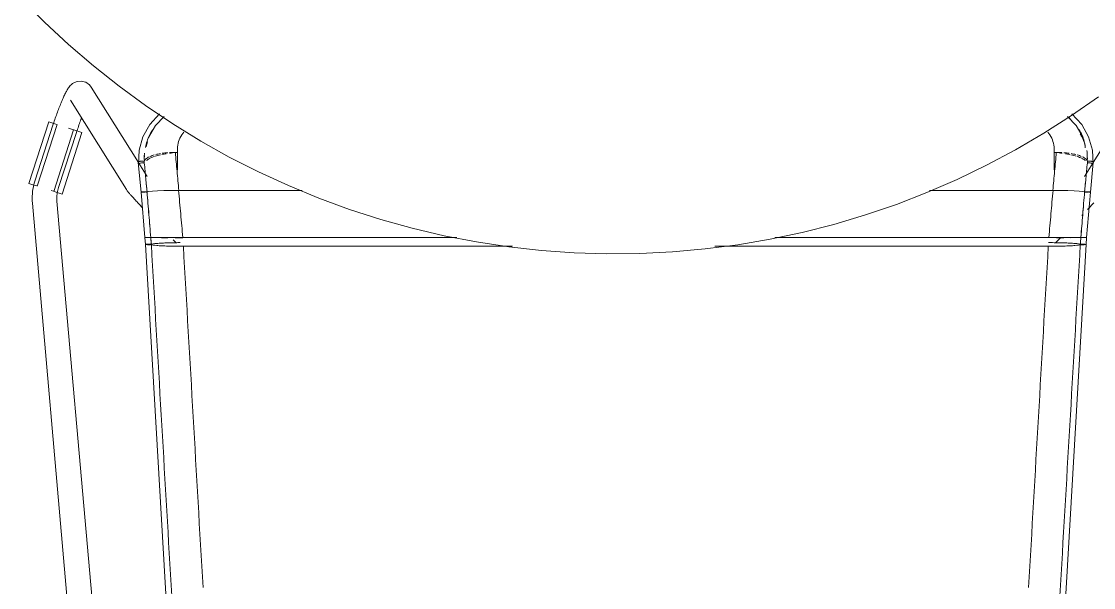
# Model space of a CAD drawing. Header units: millimetres. Extents: x 155927 to 326028, y -36033 to 97293.
# Drawn here: x 227416 to 227939, y 11742 to 12019 of the extents above; entities that cross this region are included whole.
import ezdxf

# ---------------------------------------------------------------- set-up
doc = ezdxf.new("R2010")
doc.units = ezdxf.units.MM
doc.header["$MEASUREMENT"] = 0
doc.layers.add('I-FURN', color=8, linetype='CONTINUOUS', lineweight=9)

msp = doc.modelspace()

# ---------------------------------------------------------------- linework, layer by layer
at = {"layer": 'I-FURN'}
for p, q in [((227416.45, 12029.59), (227427.7, 12018.22)), ((227427.7, 12018.22), (227439.4, 12007.3)), ((227439.4, 12007.3), (227451.52, 11996.86)), ((227451.52, 11996.86), (227464.06, 11986.92)), ((227439.91, 11986.79), (227439.6, 11986.39)), ((227440.28, 11987.22), (227439.91, 11986.79)), ((227440.74, 11987.68), (227440.28, 11987.22)), ((227441.37, 11988.2), (227440.74, 11987.68)), ((227442.28, 11988.77), (227441.37, 11988.2)), ((227443.66, 11989.29), (227442.28, 11988.77)), ((227445.64, 11989.46), (227443.66, 11989.29)), ((227447.86, 11988.88), (227445.64, 11989.46)), ((227449.6, 11987.65), (227447.86, 11988.88)), ((227449.6, 11987.65), (227450.49, 11986.53)), ((227464.06, 11986.92), (227476.98, 11977.48)), ((227436.97, 11981.61), (227436.73, 11981.08)), ((227437.2, 11982.12), (227436.97, 11981.61)), ((227437.44, 11982.61), (227437.2, 11982.12)), ((227437.67, 11983.09), (227437.44, 11982.61)), ((227437.9, 11983.54), (227437.67, 11983.09)), ((227438.12, 11983.98), (227437.9, 11983.54)), ((227438.35, 11984.41), (227438.12, 11983.98)), ((227438.58, 11984.82), (227438.35, 11984.41)), ((227438.82, 11985.22), (227438.58, 11984.82)), ((227439.06, 11985.61), (227438.82, 11985.22)), ((227439.32, 11986), (227439.06, 11985.61)), ((227439.6, 11986.39), (227439.32, 11986)), ((227473.52, 11949.76), (227450.49, 11986.53)), ((227928.66, 11972.6), (227941.78, 11981.76)), ((227962.28, 11986.53), (227939.24, 11949.76)), ((227434.75, 11976.27), (227434.5, 11975.61)), ((227435, 11976.93), (227434.75, 11976.27)), ((227435.26, 11977.57), (227435, 11976.93)), ((227435.51, 11978.19), (227435.26, 11977.57)), ((227435.75, 11978.8), (227435.51, 11978.19)), ((227436, 11979.4), (227435.75, 11978.8)), ((227436.25, 11979.98), (227436, 11979.4)), ((227436.49, 11980.54), (227436.25, 11979.98)), ((227436.73, 11981.08), (227436.49, 11980.54)), ((227440.32, 11980.16), (227467.63, 11936.57)), ((227476.98, 11977.48), (227490.26, 11968.57)), ((227432.97, 11971.4), (227432.72, 11970.67)), ((227433.22, 11972.12), (227432.97, 11971.4)), ((227433.48, 11972.84), (227433.22, 11972.12)), ((227433.73, 11973.54), (227433.48, 11972.84)), ((227433.99, 11974.24), (227433.73, 11973.54)), ((227434.24, 11974.93), (227433.99, 11974.24)), ((227434.5, 11975.61), (227434.24, 11974.93)), ((227445.69, 11971.27), (227445.45, 11970.65)), ((227479.13, 11968.34), (227483.87, 11973.5)), ((227481.81, 11967.76), (227486.08, 11972.23)), ((227915.19, 11963.98), (227928.66, 11972.6)), ((227930.96, 11967.76), (227926.69, 11972.23)), ((227933.64, 11968.34), (227928.9, 11973.5)), ((227420.12, 11939.55), (227429.81, 11969.56)), ((227431.83, 11968.01), (227423.12, 11941.19)), ((227424.16, 11938.25), (227433.85, 11968.26)), ((227429.81, 11969.56), (227431.76, 11968.93)), ((227431.76, 11968.93), (227433.73, 11968.29)), ((227431.98, 11968.46), (227431.83, 11968.01)), ((227432.22, 11969.2), (227431.98, 11968.46)), ((227432.47, 11969.94), (227432.22, 11969.2)), ((227432.72, 11970.67), (227432.47, 11969.94)), ((227441.82, 11965.68), (227439.34, 11966.48)), ((227443.81, 11966.01), (227443.58, 11965.32)), ((227444.04, 11966.69), (227443.81, 11966.01)), ((227444.28, 11967.37), (227444.04, 11966.69)), ((227444.51, 11968.04), (227444.28, 11967.37)), ((227444.75, 11968.71), (227444.51, 11968.04)), ((227444.98, 11969.37), (227444.75, 11968.71)), ((227445.22, 11970.01), (227444.98, 11969.37)), ((227445.45, 11970.65), (227445.22, 11970.01)), ((227475.74, 11962.33), (227479.13, 11968.34)), ((227478.44, 11961.93), (227481.81, 11967.76)), ((227490.26, 11968.57), (227503.9, 11960.2)), ((227934.32, 11961.93), (227930.96, 11967.76)), ((227937.03, 11962.33), (227933.64, 11968.34)), ((227441.92, 11965.65), (227432.23, 11935.64)), ((227434.53, 11937.49), (227443.24, 11964.3)), ((227436.27, 11934.34), (227445.96, 11964.35)), ((227442.04, 11965.61), (227444.01, 11964.98)), ((227443.35, 11964.63), (227443.24, 11964.3)), ((227443.58, 11965.32), (227443.35, 11964.63)), ((227444.01, 11964.98), (227445.96, 11964.35)), ((227473.86, 11955.81), (227475.74, 11962.33)), ((227901.38, 11955.9), (227915.19, 11963.98)), ((227938.91, 11955.81), (227937.03, 11962.33)), ((227473.58, 11948.91), (227473.86, 11955.81)), ((227492.52, 11955.93), (227492.52, 11946.18)), ((227503.9, 11960.2), (227517.85, 11952.37)), ((227887.25, 11948.39), (227901.38, 11955.9)), ((227920.25, 11946.18), (227920.25, 11955.93)), ((227939.19, 11948.91), (227938.91, 11955.81)), ((227491.53, 11954.69), (227492.57, 11954.69)), ((227517.85, 11952.37), (227532.11, 11945.12)), ((227920.19, 11954.69), (227921.24, 11954.69)), ((227473.45, 11949.8), (227474.88, 11935.31)), ((227477.8, 11942.95), (227473.76, 11949.39)), ((227532.11, 11945.12), (227546.65, 11938.44)), ((227872.84, 11941.44), (227887.25, 11948.39)), ((227939.01, 11949.39), (227934.97, 11942.95)), ((227939.31, 11949.8), (227937.89, 11935.31)), ((227422.07, 11938.92), (227420.12, 11939.55)), ((227422.79, 11940.1), (227422.5, 11939)), ((227423.12, 11941.19), (227422.79, 11940.1)), ((227858.16, 11935.07), (227872.84, 11941.44)), ((227421.8, 11934.49), (227421.74, 11933.35)), ((227421.91, 11935.62), (227421.8, 11934.49)), ((227422.06, 11936.75), (227421.91, 11935.62)), ((227422.26, 11937.88), (227422.06, 11936.75)), ((227424.04, 11938.29), (227422.07, 11938.92)), ((227422.5, 11939), (227422.26, 11937.88)), ((227432.13, 11935.68), (227430.97, 11936.05)), ((227434.32, 11934.97), (227432.35, 11935.61)), ((227433.83, 11934.23), (227433.91, 11934.88)), ((227433.91, 11934.88), (227434.03, 11935.54)), ((227434.03, 11935.54), (227434.17, 11936.18)), ((227434.17, 11936.18), (227434.33, 11936.82)), ((227436.27, 11934.34), (227434.32, 11934.97)), ((227434.33, 11936.82), (227434.52, 11937.46)), ((227434.52, 11937.46), (227434.53, 11937.49)), ((227467.63, 11936.57), (227467.84, 11936.25)), ((227467.84, 11936.25), (227468.03, 11935.99)), ((227468.03, 11935.99), (227468.2, 11935.76)), ((227468.2, 11935.76), (227468.37, 11935.54)), ((227468.37, 11935.54), (227468.55, 11935.32)), ((227468.55, 11935.32), (227468.74, 11935.09)), ((227468.74, 11935.09), (227468.94, 11934.85)), ((227468.94, 11934.85), (227469.16, 11934.6)), ((227469.16, 11934.6), (227469.39, 11934.33)), ((227469.39, 11934.33), (227469.63, 11934.05)), ((227474.88, 11935.31), (227474.95, 11935.33)), ((227474.94, 11935.33), (227474.88, 11935.31)), ((227474.88, 11935.31), (227476.7, 11913.11)), ((227474.88, 11935.31), (227474.94, 11935.28)), ((227474.94, 11935.28), (227474.88, 11935.31)), ((227475.13, 11935.36), (227474.94, 11935.33)), ((227474.94, 11935.28), (227475.13, 11935.26)), ((227475.13, 11935.26), (227474.94, 11935.28)), ((227475.43, 11935.38), (227475.13, 11935.36)), ((227475.13, 11935.26), (227475.42, 11935.24)), ((227475.42, 11935.24), (227475.13, 11935.26)), ((227475.14, 11935.36), (227475.43, 11935.38)), ((227475.42, 11935.24), (227475.8, 11935.22)), ((227475.8, 11935.22), (227475.42, 11935.24)), ((227475.81, 11935.4), (227475.43, 11935.38)), ((227475.43, 11935.38), (227475.82, 11935.4)), ((227475.8, 11935.22), (227476.25, 11935.21)), ((227476.26, 11935.21), (227475.8, 11935.22)), ((227476.27, 11935.41), (227475.81, 11935.4)), ((227475.82, 11935.4), (227476.27, 11935.41)), ((227476.25, 11935.21), (227476.74, 11935.2)), ((227476.75, 11935.2), (227476.26, 11935.21)), ((227476.76, 11935.41), (227476.27, 11935.41)), ((227476.27, 11935.41), (227476.76, 11935.41)), ((227477.25, 11935.41), (227476.76, 11935.41)), ((227476.76, 11935.41), (227477.26, 11935.41)), ((227477.24, 11935.21), (227477.71, 11935.21)), ((227477.72, 11935.21), (227477.24, 11935.21)), ((227477.73, 11935.4), (227477.25, 11935.41)), ((227477.26, 11935.41), (227477.73, 11935.4)), ((227477.73, 11935.4), (227478.61, 11935.59)), ((227478.62, 11935.59), (227477.73, 11935.4)), ((227478.62, 11935.59), (227480.33, 11935.77)), ((227480.35, 11935.77), (227478.62, 11935.59)), ((227480.35, 11935.77), (227482.79, 11935.92)), ((227482.83, 11935.92), (227480.35, 11935.77)), ((227482.83, 11935.92), (227485.86, 11936.04)), ((227485.93, 11936.04), (227482.83, 11935.92)), ((227485.93, 11936.04), (227489.37, 11936.11)), ((227489.37, 11936.11), (227485.93, 11936.04)), ((227493.23, 11936.14), (227489.46, 11936.11)), ((227489.46, 11936.11), (227493.1, 11936.14)), ((227553.34, 11936.14), (227493.23, 11936.14)), ((227493.23, 11936.14), (227553.34, 11936.14)), ((227546.65, 11938.44), (227561.44, 11932.34)), ((227843.24, 11929.3), (227858.16, 11935.07)), ((227919.54, 11936.14), (227859.43, 11936.14)), ((227859.43, 11936.14), (227919.66, 11936.14)), ((227923.3, 11936.11), (227919.54, 11936.14)), ((227919.66, 11936.14), (227923.31, 11936.11)), ((227923.4, 11936.11), (227926.84, 11936.04)), ((227926.84, 11936.04), (227923.4, 11936.11)), ((227929.94, 11935.92), (227926.84, 11936.04)), ((227926.9, 11936.04), (227929.94, 11935.92)), ((227932.41, 11935.77), (227929.94, 11935.92)), ((227929.98, 11935.92), (227932.42, 11935.77)), ((227934.15, 11935.59), (227932.41, 11935.77)), ((227932.43, 11935.77), (227934.15, 11935.59)), ((227934.15, 11935.59), (227935.04, 11935.4)), ((227935.04, 11935.4), (227934.15, 11935.59)), ((227935.51, 11935.41), (227935.04, 11935.4)), ((227935.04, 11935.4), (227935.51, 11935.41)), ((227935.05, 11935.21), (227935.53, 11935.21)), ((227935.52, 11935.21), (227935.05, 11935.21)), ((227936.01, 11935.41), (227935.51, 11935.41)), ((227935.51, 11935.41), (227936, 11935.41)), ((227936.02, 11935.2), (227935.52, 11935.21)), ((227935.53, 11935.21), (227936.02, 11935.2)), ((227936, 11935.41), (227936.5, 11935.41)), ((227936.5, 11935.41), (227936.01, 11935.41)), ((227936.02, 11935.2), (227936.51, 11935.21)), ((227936.51, 11935.21), (227936.02, 11935.2)), ((227937.89, 11935.31), (227936.06, 11913.11)), ((227936.95, 11935.4), (227936.5, 11935.41)), ((227936.5, 11935.41), (227936.95, 11935.4)), ((227936.51, 11935.21), (227936.97, 11935.22)), ((227936.96, 11935.22), (227936.51, 11935.21)), ((227937.34, 11935.38), (227936.95, 11935.4)), ((227936.95, 11935.4), (227937.33, 11935.38)), ((227937.33, 11935.38), (227937.63, 11935.36)), ((227937.63, 11935.36), (227937.34, 11935.38)), ((227937.64, 11935.26), (227937.34, 11935.24)), ((227937.35, 11935.24), (227937.64, 11935.26)), ((227937.82, 11935.33), (227937.63, 11935.36)), ((227937.64, 11935.26), (227937.83, 11935.28)), ((227937.82, 11935.28), (227937.64, 11935.26)), ((227937.82, 11935.33), (227937.89, 11935.31)), ((227937.89, 11935.31), (227937.82, 11935.33)), ((227937.89, 11935.31), (227937.82, 11935.28)), ((227937.83, 11935.28), (227937.89, 11935.31)), ((227421.74, 11933.35), (227421.72, 11932.2)), ((227421.72, 11932.2), (227421.75, 11931.06)), ((227421.75, 11931.06), (227421.83, 11929.92)), ((227421.83, 11929.92), (227421.83, 11929.87)), ((227421.83, 11929.87), (227460.78, 11486.55)), ((227433.72, 11932.24), (227433.73, 11932.91)), ((227433.74, 11931.58), (227433.72, 11932.24)), ((227433.73, 11932.91), (227433.77, 11933.57)), ((227433.79, 11930.92), (227433.74, 11931.58)), ((227433.77, 11933.57), (227433.83, 11934.23)), ((227471.08, 11506.42), (227433.79, 11930.92)), ((227469.63, 11934.05), (227469.89, 11933.75)), ((227469.89, 11933.75), (227470.16, 11933.45)), ((227470.16, 11933.45), (227470.45, 11933.12)), ((227470.45, 11933.12), (227470.75, 11932.79)), ((227470.75, 11932.79), (227471.07, 11932.44)), ((227471.07, 11932.44), (227471.39, 11932.07)), ((227471.39, 11932.07), (227471.74, 11931.69)), ((227471.74, 11931.69), (227472.09, 11931.3)), ((227472.09, 11931.3), (227472.46, 11930.9)), ((227472.46, 11930.9), (227472.84, 11930.49)), ((227472.84, 11930.49), (227473.23, 11930.06)), ((227473.23, 11930.06), (227473.64, 11929.63)), ((227473.64, 11929.63), (227474.05, 11929.18)), ((227474.05, 11929.18), (227474.47, 11928.73)), ((227561.44, 11932.34), (227576.47, 11926.84)), ((227828.1, 11924.13), (227843.24, 11929.3)), ((227938.72, 11929.18), (227938.29, 11928.73)), ((227939.13, 11929.63), (227938.72, 11929.18)), ((227939.53, 11930.06), (227939.13, 11929.63)), ((227474.47, 11928.73), (227474.91, 11928.27)), ((227474.91, 11928.27), (227475.35, 11927.8)), ((227576.47, 11926.84), (227591.7, 11921.95)), ((227812.77, 11919.56), (227828.1, 11924.13)), ((227934.16, 11924.35), (227933.68, 11923.84)), ((227936.97, 11927.32), (227936.52, 11926.84)), ((227937.42, 11927.8), (227936.97, 11927.32)), ((227937.86, 11928.27), (227937.42, 11927.8)), ((227938.29, 11928.73), (227937.86, 11928.27)), ((227591.7, 11921.95), (227607.11, 11917.67)), ((227797.26, 11915.62), (227812.77, 11919.56)), ((227607.11, 11917.67), (227622.69, 11914.01)), ((227622.69, 11914.01), (227638.4, 11910.98)), ((227781.61, 11912.3), (227797.26, 11915.62)), ((227476.77, 11913.11), (227476.7, 11913.11)), ((227476.7, 11913.11), (227476.77, 11913.1)), ((227476.97, 11909.75), (227476.71, 11913.11)), ((227476.77, 11913.1), (227476.71, 11913.11)), ((227476.71, 11913.11), (227476.77, 11913.11)), ((227476.96, 11913.11), (227477.25, 11913.11)), ((227477.25, 11913.11), (227476.96, 11913.11)), ((227477.05, 11909.78), (227476.98, 11909.75)), ((227476.98, 11909.75), (227496.27, 11577.84)), ((227476.98, 11909.75), (227477.04, 11909.72)), ((227477.04, 11909.72), (227477.23, 11909.69)), ((227477.24, 11909.8), (227477.05, 11909.78)), ((227477.23, 11909.69), (227477.52, 11909.67)), ((227477.53, 11909.82), (227477.24, 11909.8)), ((227477.25, 11913.11), (227477.64, 11913.11)), ((227477.63, 11913.11), (227477.25, 11913.11)), ((227477.25, 11913.1), (227477.64, 11913.1)), ((227477.64, 11913.1), (227477.26, 11913.1)), ((227477.52, 11909.67), (227477.91, 11909.65)), ((227477.91, 11909.84), (227477.53, 11909.82)), ((227478.08, 11913.11), (227477.63, 11913.11)), ((227477.64, 11913.11), (227478.09, 11913.11)), ((227478.09, 11913.1), (227477.64, 11913.1)), ((227477.64, 11913.1), (227478.09, 11913.1)), ((227478.37, 11909.85), (227477.91, 11909.84)), ((227477.91, 11909.65), (227478.36, 11909.64)), ((227478.57, 11913.11), (227478.08, 11913.11)), ((227478.09, 11913.11), (227478.58, 11913.11)), ((227478.58, 11913.1), (227478.09, 11913.1)), ((227478.09, 11913.1), (227478.58, 11913.1)), ((227478.36, 11909.64), (227478.85, 11909.64)), ((227478.86, 11909.86), (227478.37, 11909.85)), ((227479.07, 11913.11), (227478.57, 11913.11)), ((227478.58, 11913.11), (227479.07, 11913.11)), ((227479.08, 11913.1), (227478.58, 11913.1)), ((227478.58, 11913.1), (227479.08, 11913.1)), ((227478.85, 11909.64), (227479.34, 11909.64)), ((227479.35, 11909.86), (227478.86, 11909.86)), ((227479.07, 11913.11), (227479.54, 11913.11)), ((227479.54, 11913.11), (227479.07, 11913.11)), ((227479.55, 11913.1), (227479.08, 11913.1)), ((227479.08, 11913.1), (227479.55, 11913.1)), ((227479.34, 11909.64), (227479.81, 11909.65)), ((227479.82, 11909.85), (227479.35, 11909.86)), ((227479.54, 11913.11), (227480.43, 11913.13)), ((227480.43, 11913.13), (227479.54, 11913.11)), ((227479.81, 11909.65), (227480.7, 11909.44)), ((227480.72, 11910.06), (227479.82, 11909.85)), ((227480.43, 11913.13), (227482.17, 11913.14)), ((227482.18, 11913.14), (227480.43, 11913.13)), ((227480.44, 11913.08), (227482.19, 11913.07)), ((227482.2, 11913.07), (227480.45, 11913.08)), ((227480.7, 11909.44), (227482.45, 11909.24)), ((227482.47, 11910.25), (227480.72, 11910.06)), ((227482.18, 11913.14), (227484.68, 11913.15)), ((227484.68, 11913.15), (227482.18, 11913.14)), ((227482.19, 11913.07), (227484.69, 11913.06)), ((227484.7, 11913.06), (227482.2, 11913.07)), ((227482.45, 11909.24), (227484.95, 11909.08)), ((227484.97, 11910.41), (227482.47, 11910.25)), ((227484.68, 11913.15), (227487.81, 11913.16)), ((227487.81, 11913.16), (227484.68, 11913.15)), ((227484.69, 11913.06), (227487.82, 11913.05)), ((227487.82, 11913.05), (227484.7, 11913.06)), ((227484.95, 11909.08), (227488.08, 11908.96)), ((227488.09, 11910.54), (227484.97, 11910.41)), ((227491.38, 11913.17), (227487.81, 11913.16)), ((227487.82, 11913.16), (227491.38, 11913.17)), ((227488.08, 11908.96), (227491.65, 11908.88)), ((227491.64, 11910.61), (227488.09, 11910.54)), ((227490.47, 11912.02), (227491.94, 11910.49)), ((227491.38, 11913.17), (227495.17, 11913.17)), ((227495.17, 11913.17), (227491.38, 11913.17)), ((227495.16, 11913.04), (227491.38, 11913.04)), ((227491.38, 11913.04), (227495.16, 11913.04)), ((227493.89, 11910.64), (227491.64, 11910.61)), ((227491.65, 11908.88), (227495.43, 11908.85)), ((227495.17, 11913.17), (227628.91, 11913.17)), ((227628.91, 11913.17), (227495.17, 11913.17)), ((227495.43, 11908.85), (227656.01, 11908.85)), ((227656.01, 11908.85), (227495.43, 11908.85)), ((227638.4, 11910.98), (227654.21, 11908.57)), ((227654.21, 11908.57), (227670.12, 11906.81)), ((227749.98, 11907.54), (227765.84, 11909.6)), ((227754.74, 11908.85), (227917.34, 11908.85)), ((227917.34, 11908.85), (227754.74, 11908.85)), ((227765.84, 11909.6), (227781.61, 11912.3)), ((227783.96, 11913.17), (227917.6, 11913.17)), ((227917.6, 11913.17), (227783.96, 11913.17)), ((227935.79, 11909.75), (227916.5, 11577.84)), ((227917.34, 11908.85), (227921.12, 11908.88)), ((227921.13, 11910.61), (227917.45, 11910.64)), ((227917.6, 11913.17), (227921.39, 11913.17)), ((227921.39, 11913.17), (227917.6, 11913.17)), ((227920.82, 11910.49), (227923.4, 11913.17)), ((227921.12, 11908.88), (227924.68, 11908.96)), ((227924.68, 11910.54), (227921.13, 11910.61)), ((227921.39, 11913.17), (227924.95, 11913.16)), ((227924.96, 11913.16), (227921.39, 11913.17)), ((227924.95, 11913.05), (227921.39, 11913.04)), ((227921.39, 11913.04), (227924.95, 11913.05)), ((227927.8, 11910.41), (227924.68, 11910.54)), ((227924.68, 11908.96), (227927.81, 11909.08)), ((227924.96, 11913.16), (227928.08, 11913.15)), ((227928.09, 11913.15), (227924.96, 11913.16)), ((227930.29, 11910.25), (227927.8, 11910.41)), ((227927.81, 11909.08), (227930.32, 11909.24)), ((227930.57, 11913.07), (227928.07, 11913.06)), ((227928.07, 11913.06), (227930.57, 11913.07)), ((227928.09, 11913.15), (227930.59, 11913.14)), ((227930.59, 11913.14), (227928.09, 11913.15)), ((227932.05, 11910.06), (227930.29, 11910.25)), ((227930.32, 11909.24), (227932.07, 11909.44)), ((227932.32, 11913.08), (227930.57, 11913.07)), ((227930.57, 11913.07), (227932.32, 11913.08)), ((227930.59, 11913.14), (227932.34, 11913.13)), ((227932.34, 11913.13), (227930.59, 11913.14)), ((227932.95, 11909.85), (227932.05, 11910.06)), ((227932.07, 11909.44), (227932.95, 11909.65)), ((227932.34, 11913.13), (227933.22, 11913.11)), ((227933.23, 11913.11), (227932.34, 11913.13)), ((227933.42, 11909.86), (227932.95, 11909.85)), ((227932.95, 11909.65), (227933.42, 11909.64)), ((227933.22, 11913.11), (227933.69, 11913.11)), ((227933.69, 11913.1), (227933.22, 11913.1)), ((227933.22, 11913.1), (227933.69, 11913.1)), ((227933.7, 11913.11), (227933.23, 11913.11)), ((227933.91, 11909.86), (227933.42, 11909.86)), ((227933.42, 11909.64), (227933.92, 11909.64)), ((227933.69, 11913.11), (227934.19, 11913.11)), ((227934.18, 11913.1), (227933.69, 11913.1)), ((227933.69, 11913.1), (227934.19, 11913.1)), ((227934.19, 11913.11), (227933.7, 11913.11)), ((227934.4, 11909.85), (227933.91, 11909.86)), ((227933.92, 11909.64), (227934.41, 11909.64)), ((227934.67, 11913.1), (227934.18, 11913.1)), ((227934.19, 11913.11), (227934.68, 11913.11)), ((227934.68, 11913.11), (227934.19, 11913.11)), ((227934.19, 11913.1), (227934.68, 11913.1)), ((227934.85, 11909.84), (227934.4, 11909.85)), ((227934.41, 11909.64), (227934.86, 11909.65)), ((227935.13, 11913.1), (227934.67, 11913.1)), ((227934.68, 11913.11), (227935.13, 11913.11)), ((227935.14, 11913.11), (227934.68, 11913.11)), ((227934.68, 11913.1), (227935.13, 11913.1)), ((227935.24, 11909.82), (227934.85, 11909.84)), ((227934.86, 11909.65), (227935.24, 11909.67)), ((227935.13, 11913.11), (227935.51, 11913.11)), ((227935.51, 11913.1), (227935.13, 11913.1)), ((227935.13, 11913.1), (227935.51, 11913.1)), ((227935.52, 11913.11), (227935.14, 11913.11)), ((227935.53, 11909.8), (227935.24, 11909.82)), ((227935.24, 11909.67), (227935.54, 11909.69)), ((227935.51, 11913.11), (227935.81, 11913.11)), ((227935.8, 11913.1), (227935.51, 11913.1)), ((227935.51, 11913.1), (227935.81, 11913.1)), ((227935.81, 11913.11), (227935.52, 11913.11)), ((227935.72, 11909.78), (227935.53, 11909.8)), ((227935.54, 11909.69), (227935.72, 11909.72)), ((227935.79, 11909.75), (227935.72, 11909.78)), ((227935.72, 11909.72), (227935.79, 11909.75)), ((227935.79, 11909.75), (227936.06, 11913.11)), ((227935.99, 11913.1), (227935.8, 11913.1)), ((227935.81, 11913.11), (227935.99, 11913.11)), ((227936, 11913.11), (227935.81, 11913.11)), ((227935.81, 11913.1), (227936, 11913.1)), ((227935.99, 11913.11), (227936.06, 11913.11)), ((227936.06, 11913.11), (227935.99, 11913.1)), ((227936, 11913.1), (227936.06, 11913.11)), ((227936.06, 11913.11), (227936, 11913.11)), ((227670.12, 11906.81), (227686.07, 11905.67)), ((227686.07, 11905.67), (227702.07, 11905.18)), ((227702.07, 11905.18), (227718.06, 11905.33)), ((227718.06, 11905.33), (227734.04, 11906.11)), ((227734.04, 11906.11), (227749.98, 11907.54))]:
    msp.add_line(p, q, dxfattribs=at)
for points in [[(227926.64, 11972.22), (227927.1, 11971.83), (227927.56, 11971.43), (227928.02, 11971.03)], [(227477.96, 11959.75), (227477.69, 11959.04), (227477.51, 11958.32), (227477.38, 11957.58)], [(227492.57, 11954.69), (227492.53, 11955.2), (227492.51, 11955.7), (227492.52, 11956.21)], [(227920.25, 11956.21), (227920.26, 11955.7), (227920.24, 11955.2), (227920.19, 11954.69)], [(227936.13, 11955.64), (227936.32, 11954.4), (227936.36, 11953.15), (227936.37, 11951.88)], [(227476.29, 11950.36), (227476.44, 11950.75), (227477, 11951.5), (227478.14, 11952.2), (227478.84, 11952.52)], [(227476.29, 11950.36), (227476.53, 11947.91), (227477.01, 11942.96), (227477.49, 11937.93), (227477.73, 11935.4)], [(227476.32, 11951.89), (227476.33, 11952.71), (227476.38, 11953.54), (227476.46, 11954.36)], [(227476.44, 11953.13), (227476.38, 11952.49), (227476.37, 11951.83), (227476.38, 11951.18)], [(227478.87, 11951.67), (227478.24, 11951.35), (227477.84, 11951.04), (227477.51, 11950.71)], [(227481.3, 11952.63), (227480.49, 11952.36), (227479.68, 11952.08), (227479.12, 11951.78)], [(227479.29, 11952.72), (227479.88, 11952.97), (227480.54, 11953.2), (227481.27, 11953.41)], [(227484.34, 11953.47), (227483.41, 11953.26), (227482.47, 11953.03), (227481.62, 11952.78)], [(227481.94, 11953.59), (227482.68, 11953.78), (227483.49, 11953.94), (227484.32, 11954.09)], [(227487, 11954.01), (227486.31, 11953.89), (227485.66, 11953.76), (227485, 11953.62)], [(227485.17, 11954.22), (227486.02, 11954.35), (227486.89, 11954.46), (227487.81, 11954.52)], [(227490.11, 11954.45), (227489.64, 11954.4), (227489.17, 11954.34), (227488.7, 11954.27)], [(227488.73, 11954.59), (227489.64, 11954.65), (227490.57, 11954.68), (227491.53, 11954.69)], [(227491.53, 11954.69), (227491.79, 11951.66), (227492.33, 11945.52), (227492.92, 11939.27), (227493.23, 11936.14)], [(227921.24, 11954.69), (227920.98, 11951.66), (227920.44, 11945.52), (227919.85, 11939.27), (227919.54, 11936.14)], [(227921.24, 11954.69), (227922.19, 11954.68), (227923.11, 11954.65), (227924.02, 11954.59)], [(227924.08, 11954.27), (227923.61, 11954.34), (227923.13, 11954.39), (227922.65, 11954.44)], [(227924.96, 11954.52), (227925.86, 11954.45), (227926.74, 11954.35), (227927.59, 11954.22)], [(227927.77, 11953.62), (227927.12, 11953.76), (227926.45, 11953.9), (227925.77, 11954.02)], [(227931.02, 11952.77), (227930.22, 11953.03), (227929.34, 11953.25), (227928.42, 11953.47)], [(227928.44, 11954.09), (227929.29, 11953.94), (227930.09, 11953.78), (227930.83, 11953.59)], [(227933.65, 11951.78), (227933.01, 11952.08), (227932.27, 11952.36), (227931.45, 11952.62)], [(227931.49, 11953.41), (227932.22, 11953.2), (227932.86, 11952.97), (227933.46, 11952.72)], [(227935.47, 11950.71), (227935.06, 11951.03), (227934.54, 11951.36), (227933.89, 11951.67)], [(227936.48, 11950.36), (227936.24, 11947.91), (227935.76, 11942.96), (227935.28, 11937.93), (227935.04, 11935.4)], [(227936.44, 11951.19), (227936.42, 11952.09), (227936.36, 11952.98), (227936.26, 11953.88)], [(227939.13, 11949.05), (227939.09, 11949.1), (227938.97, 11949.19), (227938.67, 11949.32), (227938.28, 11949.44), (227937.83, 11949.53), (227937.34, 11949.6), (227936.84, 11949.63), (227936.52, 11949.63), (227936.38, 11949.62)], [(227477.11, 11941.25), (227477.31, 11939.25), (227477.51, 11937.23), (227477.71, 11935.21)], [(227935.65, 11941.25), (227935.46, 11939.31), (227935.27, 11937.36), (227935.07, 11935.4)], [(227478.62, 11924.26), (227478.32, 11927.92), (227478.02, 11931.57), (227477.72, 11935.21)], [(227479.54, 11913.11), (227479.24, 11916.83), (227478.64, 11924.27), (227478.03, 11931.69), (227477.73, 11935.4)], [(227494.14, 11924.66), (227493.79, 11928.49), (227493.45, 11932.32), (227493.1, 11936.14)], [(227919.66, 11936.14), (227919.32, 11932.32), (227918.97, 11928.49), (227918.63, 11924.66)], [(227933.23, 11913.11), (227933.53, 11916.83), (227934.13, 11924.27), (227934.74, 11931.69), (227935.04, 11935.4)], [(227495.17, 11913.17), (227494.82, 11917), (227494.48, 11920.83), (227494.14, 11924.66)], [(227918.63, 11924.66), (227918.29, 11920.83), (227917.94, 11917), (227917.6, 11913.17)], [(227479.02, 11919.42), (227478.99, 11919.83), (227478.96, 11920.24), (227478.92, 11920.65)], [(227479.54, 11913.11), (227479.59, 11912.54), (227479.68, 11911.38), (227479.77, 11910.23), (227479.81, 11909.65)], [(227479.55, 11913.1), (227479.6, 11912.56), (227479.69, 11911.47), (227479.78, 11910.39), (227479.82, 11909.85)], [(227499.13, 11577.65), (227495.91, 11632.89), (227489.47, 11743.48), (227483.03, 11854.24), (227479.81, 11909.65)], [(227505.02, 11742.36), (227501.82, 11797.82), (227498.63, 11853.33), (227495.43, 11908.85)], [(227917.34, 11908.85), (227914.14, 11853.33), (227910.94, 11797.8), (227907.75, 11742.36)], [(227913.63, 11577.65), (227916.85, 11632.89), (227923.29, 11743.48), (227929.73, 11854.24), (227932.95, 11909.65)], [(227933.22, 11913.1), (227933.17, 11912.56), (227933.08, 11911.47), (227932.99, 11910.39), (227932.95, 11909.85)], [(227932.95, 11909.85), (227933.54, 11909.86), (227935.05, 11909.86), (227935.79, 11909.79), (227935.79, 11909.75)], [(227933.22, 11913.11), (227933.18, 11912.54), (227933.09, 11911.38), (227933, 11910.23), (227932.96, 11909.65)]]:
    msp.add_open_spline(points, degree=3, dxfattribs=at)
for points, knots in [([(227932.27, 11965.82), (227932.84, 11964.93), (227934.5, 11962.1), (227935.12, 11959), (227935.4, 11956.86)], [0.591443, 0.591443, 0.591443, 0.591443, 0.6666667, 0.8236682, 0.8236682, 0.8236682, 0.8236682]), ([(227476.89, 11957.04), (227477.33, 11959.12), (227478.31, 11962.08), (227479.87, 11964.75), (227480.4, 11965.55)], [-0.8210019, -0.8210019, -0.8210019, -0.8210019, -0.6666667, -0.5975811, -0.5975811, -0.5975811, -0.5975811]), ([(227492.57, 11954.69), (227492.36, 11957.08), (227492.99, 11960.68), (227494.92, 11963.68), (227495.68, 11964.58)], [0, 0, 0, 0, 0.3333333, 0.5, 0.5, 0.5, 0.5]), ([(227917.08, 11964.58), (227917.85, 11963.68), (227919.78, 11960.68), (227920.41, 11957.08), (227920.19, 11954.69)], [0.5, 0.5, 0.5, 0.5, 0.6666667, 1, 1, 1, 1]), ([(227935.4, 11957.96), (227935.01, 11959.31), (227934.28, 11961.27), (227933.27, 11963.09), (227932.92, 11963.67)], [0.2297626, 0.2297626, 0.2297626, 0.2297626, 0.3333333, 0.3824546, 0.3824546, 0.3824546, 0.3824546]), ([(227473.5, 11949.95), (227473.52, 11949.97), (227473.57, 11950.02), (227473.67, 11950.09), (227473.86, 11950.19), (227474.18, 11950.3), (227474.58, 11950.37), (227474.94, 11950.4), (227475.31, 11950.42), (227475.76, 11950.42), (227476.11, 11950.38), (227476.29, 11950.36)], [0.5555556, 0.5555556, 0.5555556, 0.5555556, 0.5833333, 0.6180556, 0.6527778, 0.7222222, 0.7916667, 0.8263889, 0.8611111, 0.9305556, 1, 1, 1, 1]), ([(227933.96, 11952.51), (227934.64, 11952.19), (227935.77, 11951.49), (227936.33, 11950.75), (227936.48, 11950.36)], [0.6690305, 0.6690305, 0.6690305, 0.6690305, 0.8333333, 1, 1, 1, 1]), ([(227936.48, 11950.36), (227936.62, 11950.38), (227936.9, 11950.41), (227937.33, 11950.42), (227937.7, 11950.41), (227937.99, 11950.39), (227938.26, 11950.36), (227938.51, 11950.31), (227938.74, 11950.24), (227938.93, 11950.18), (227939.13, 11950.08), (227939.23, 11949.99), (227939.26, 11949.95)], [0, 0, 0, 0, 0.0555556, 0.1111111, 0.1666667, 0.1944444, 0.2222222, 0.2777778, 0.3055556, 0.3333333, 0.3888889, 0.4444444, 0.4444444, 0.4444444, 0.4444444]), ([(227476.39, 11949.62), (227476.17, 11949.63), (227475.68, 11949.63), (227474.93, 11949.54), (227474.26, 11949.39), (227473.83, 11949.21), (227473.68, 11949.1), (227473.64, 11949.05)], [-1, -1, -1, -1, -0.90625, -0.8125, -0.71875, -0.625, -0.5625, -0.5625, -0.5625, -0.5625]), ([(227933.24, 11913.35), (227933.54, 11916.96), (227933.97, 11922.21), (227934.41, 11927.46), (227934.55, 11929.1)], [0.0113386, 0.0113386, 0.0113386, 0.0113386, 0.5, 0.7233886, 0.7233886, 0.7233886, 0.7233886]), ([(227476.97, 11909.75), (227476.97, 11909.77), (227477.11, 11909.79), (227477.51, 11909.83), (227477.9, 11909.84), (227478.36, 11909.85), (227478.85, 11909.86), (227479.35, 11909.86), (227479.67, 11909.85), (227479.82, 11909.85)], [-0.5, -0.5, -0.5, -0.5, -0.375, -0.3125, -0.25, -0.1875, -0.125, -0.0625, 0, 0, 0, 0]), ([(227479.81, 11909.65), (227479.59, 11909.64), (227479.1, 11909.63), (227478.47, 11909.64), (227478, 11909.65), (227477.59, 11909.66), (227477.14, 11909.7), (227476.98, 11909.73), (227476.97, 11909.75)], [-1, -1, -1, -1, -0.90625, -0.8125, -0.765625, -0.71875, -0.625, -0.501507, -0.501507, -0.501507, -0.501507]), ([(227495.43, 11908.85), (227494.16, 11908.85), (227491.61, 11908.87), (227488, 11908.95), (227484.84, 11909.07), (227481.48, 11909.29), (227480.09, 11909.5), (227479.81, 11909.65)], [-1, -1, -1, -1, -0.833333, -0.666667, -0.5, -0.333333, 0, 0, 0, 0]), ([(227479.82, 11909.85), (227480.11, 11909.99), (227481.5, 11910.2), (227484.85, 11910.42), (227488.01, 11910.54), (227491.12, 11910.61), (227493.13, 11910.63), (227493.89, 11910.64)], [-1, -1, -1, -1, -0.6666667, -0.5, -0.3333333, -0.1666667, -0.0664381, -0.0664381, -0.0664381, -0.0664381]), ([(227932.96, 11909.65), (227932.68, 11909.5), (227931.29, 11909.29), (227927.93, 11909.07), (227924.76, 11908.95), (227921.16, 11908.87), (227918.61, 11908.85), (227917.34, 11908.85)], [-1, -1, -1, -1, -0.666667, -0.5, -0.333333, -0.166667, 0, 0, 0, 0]), ([(227917.45, 11910.64), (227919.96, 11910.64), (227923.73, 11910.58), (227927.91, 11910.42), (227931.26, 11910.2), (227932.66, 11909.99), (227932.95, 11909.85)], [-0.996036, -0.996036, -0.996036, -0.996036, -0.6666667, -0.5, -0.3333333, 0, 0, 0, 0]), ([(227935.79, 11909.75), (227935.79, 11909.73), (227935.65, 11909.7), (227935.26, 11909.67), (227934.88, 11909.65), (227934.42, 11909.64), (227933.92, 11909.64), (227933.42, 11909.64), (227933.1, 11909.64), (227932.96, 11909.65)], [-0.498493, -0.498493, -0.498493, -0.498493, -0.375, -0.3125, -0.25, -0.1875, -0.125, -0.0625, 0, 0, 0, 0])]:
    msp.add_open_spline(points, degree=3, knots=knots, dxfattribs=at)

doc.saveas('drawing.dxf')
